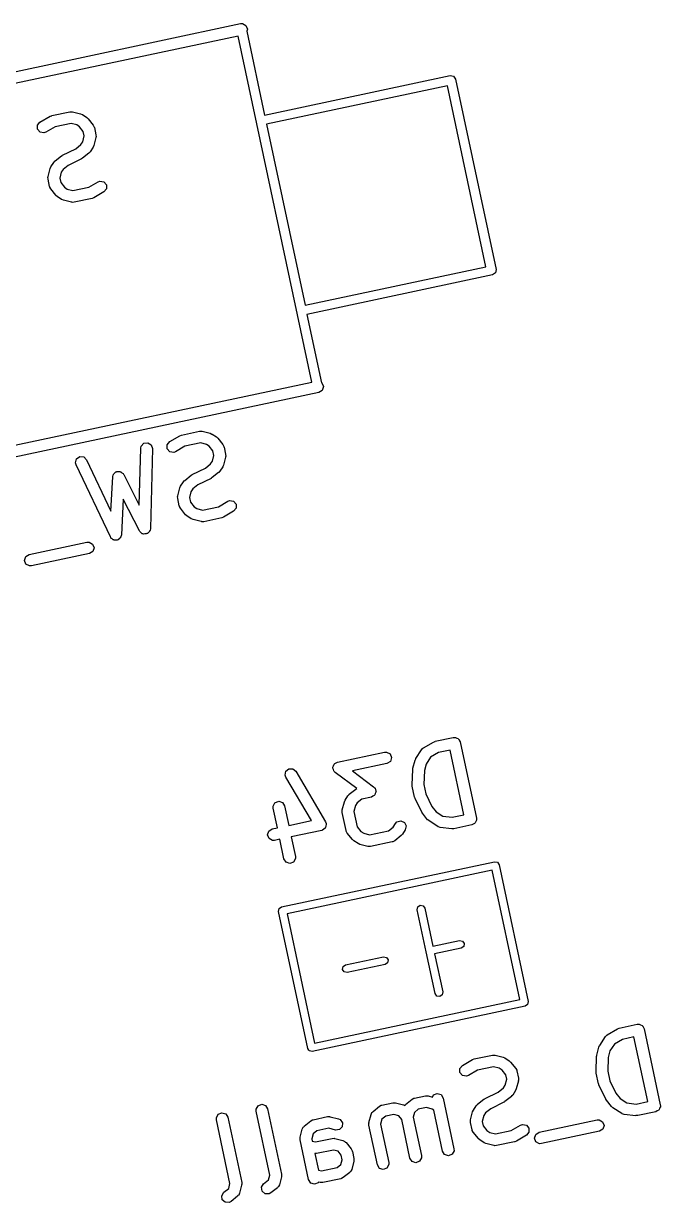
# Model space of a CAD drawing. Extents: x 1.67 to 9.8, y -5.96 to -1.88.
# Drawn here: x 6.755 to 7.078, y -5.854 to -5.257 of the extents above; entities that cross this region are included whole.
import ezdxf

# ---------------------------------------------------------------- set-up
doc = ezdxf.new("R2010")
doc.units = 0
doc.header["$MEASUREMENT"] = 0
doc.layers.add('BLACK', color=7, linetype='CONTINUOUS')

msp = doc.modelspace()

# ---------------------------------------------------------------- linework, layer by layer
at = {"layer": 'BLACK', "linetype": 'CONTINUOUS'}
for p, q in [((6.69191, -5.2938), (6.86521, -5.25697)), ((6.86521, -5.25697), (6.86623, -5.25693)), ((6.86623, -5.25693), (6.86801, -5.25788)), ((6.86801, -5.25788), (6.86877, -5.25975)), ((6.86412, -5.26324), (6.69314, -5.29958)), ((6.90137, -5.43845), (6.86412, -5.26324)), ((6.86877, -5.25975), (6.86843, -5.26079)), ((6.86843, -5.26079), (6.87746, -5.30327)), ((6.87746, -5.30327), (6.97143, -5.28329)), ((6.97143, -5.28329), (6.9732, -5.28362)), ((6.9732, -5.28362), (6.97423, -5.28511)), ((6.97423, -5.28511), (6.99469, -5.38139)), ((6.9701, -5.28841), (6.87844, -5.30789)), ((6.98958, -5.38006), (6.9701, -5.28841)), ((6.76369, -5.30687), (6.76881, -5.30387)), ((6.76881, -5.30387), (6.76963, -5.30356)), ((6.76963, -5.30356), (6.76969, -5.30353)), ((6.76969, -5.30353), (6.77886, -5.30158)), ((6.77886, -5.30158), (6.77988, -5.30154)), ((6.77988, -5.30154), (6.78004, -5.30163)), ((6.78004, -5.30163), (6.78021, -5.30161)), ((6.78021, -5.30161), (6.78427, -5.30266)), ((6.78427, -5.30266), (6.78507, -5.30303)), ((6.78507, -5.30303), (6.78514, -5.30305)), ((6.78514, -5.30305), (6.78736, -5.30449)), ((6.78736, -5.30449), (6.78801, -5.30509)), ((6.78801, -5.30509), (6.78806, -5.30513)), ((6.78806, -5.30513), (6.79067, -5.3084)), ((6.76241, -5.30843), (6.76369, -5.30687)), ((6.76242, -5.31045), (6.76241, -5.30843)), ((6.76373, -5.31199), (6.76242, -5.31045)), ((6.76572, -5.31232), (6.76373, -5.31199)), ((6.76669, -5.31197), (6.76572, -5.31232)), ((6.77138, -5.30921), (6.76669, -5.31197)), ((6.7794, -5.3075), (6.77138, -5.30921)), ((6.78232, -5.30826), (6.7794, -5.3075)), ((6.78374, -5.30918), (6.78232, -5.30826)), ((6.78562, -5.31154), (6.78374, -5.30918)), ((6.78611, -5.31384), (6.78562, -5.31154)), ((6.79067, -5.3084), (6.79116, -5.3093)), ((6.79116, -5.3093), (6.79116, -5.30948)), ((6.79116, -5.30948), (6.79125, -5.30963)), ((6.79125, -5.30963), (6.79203, -5.3133)), ((6.87844, -5.30789), (6.89793, -5.39954)), ((6.78443, -5.31818), (6.78535, -5.31676)), ((6.78535, -5.31676), (6.78611, -5.31384)), ((6.792, -5.31465), (6.79095, -5.31871)), ((6.79207, -5.31432), (6.79199, -5.31448)), ((6.79199, -5.31448), (6.792, -5.31465)), ((6.79203, -5.3133), (6.79207, -5.31432)), ((6.7713, -5.3265), (6.77458, -5.32389)), ((6.77458, -5.32389), (6.77503, -5.32365)), ((6.77503, -5.32365), (6.77513, -5.32355)), ((6.77513, -5.32355), (6.78178, -5.3203)), ((6.78178, -5.3203), (6.78443, -5.31818)), ((6.78849, -5.3225), (6.78521, -5.32511)), ((6.78852, -5.32245), (6.78849, -5.3225)), ((6.78912, -5.3218), (6.78852, -5.32245)), ((6.79057, -5.31958), (6.78912, -5.3218)), ((6.79058, -5.31951), (6.79057, -5.31958)), ((6.79095, -5.31871), (6.79058, -5.31951)), ((6.76884, -5.33029), (6.76921, -5.32949)), ((6.76921, -5.32949), (6.76922, -5.32943)), ((6.76922, -5.32943), (6.77067, -5.3272)), ((6.77067, -5.3272), (6.77127, -5.32656)), ((6.77127, -5.32656), (6.7713, -5.3265)), ((6.77801, -5.32871), (6.77536, -5.33082)), ((6.78466, -5.32546), (6.77801, -5.32871)), ((6.78476, -5.32536), (6.78466, -5.32546)), ((6.78521, -5.32511), (6.78476, -5.32536)), ((6.76772, -5.33468), (6.76781, -5.33453)), ((6.76776, -5.33571), (6.76772, -5.33468)), ((6.76854, -5.33937), (6.76776, -5.33571)), ((6.76779, -5.33435), (6.76884, -5.33029)), ((6.76781, -5.33453), (6.76779, -5.33435)), ((6.77444, -5.33224), (6.77368, -5.33516)), ((6.77368, -5.33516), (6.77417, -5.33747)), ((6.77536, -5.33082), (6.77444, -5.33224)), ((6.76863, -5.33952), (6.76854, -5.33937)), ((6.76863, -5.3397), (6.76863, -5.33952)), ((6.76912, -5.3406), (6.76863, -5.3397)), ((6.77173, -5.34388), (6.76912, -5.3406)), ((6.77417, -5.33747), (6.77605, -5.33982)), ((6.77605, -5.33982), (6.77747, -5.34075)), ((6.77747, -5.34075), (6.78039, -5.3415)), ((6.78039, -5.3415), (6.78841, -5.3398)), ((6.78841, -5.3398), (6.79311, -5.33704)), ((6.79311, -5.33704), (6.79407, -5.33668)), ((6.79407, -5.33668), (6.79606, -5.33702)), ((6.79606, -5.33702), (6.79737, -5.33855)), ((6.79738, -5.34057), (6.7961, -5.34213)), ((6.79737, -5.33855), (6.79738, -5.34057)), ((6.77179, -5.34391), (6.77173, -5.34388)), ((6.77243, -5.34452), (6.77179, -5.34391)), ((6.77466, -5.34596), (6.77243, -5.34452)), ((6.77472, -5.34597), (6.77466, -5.34596)), ((6.77552, -5.34634), (6.77472, -5.34597)), ((6.77958, -5.34739), (6.77552, -5.34634)), ((6.77975, -5.34738), (6.77958, -5.34739)), ((6.77991, -5.34746), (6.77975, -5.34738)), ((6.78093, -5.34743), (6.77991, -5.34746)), ((6.7901, -5.34548), (6.78093, -5.34743)), ((6.79016, -5.34544), (6.7901, -5.34548)), ((6.79099, -5.34513), (6.79016, -5.34544)), ((6.7961, -5.34213), (6.79099, -5.34513)), ((6.89793, -5.39954), (6.98958, -5.38006)), ((6.99436, -5.38316), (6.99287, -5.38419)), ((6.99469, -5.38139), (6.99436, -5.38316)), ((6.99287, -5.38419), (6.89891, -5.40416)), ((6.89891, -5.40416), (6.90626, -5.43876)), ((6.73327, -5.47418), (6.90137, -5.43845)), ((6.90662, -5.44267), (6.90491, -5.44374)), ((6.90626, -5.43876), (6.90649, -5.43888)), ((6.90649, -5.43888), (6.90724, -5.44075)), ((6.90724, -5.44075), (6.90662, -5.44267)), ((6.90491, -5.44374), (6.73161, -5.48057)), ((6.82939, -5.4686), (6.8345, -5.4656)), ((6.8345, -5.4656), (6.83533, -5.46529)), ((6.83533, -5.46529), (6.83538, -5.46525)), ((6.83538, -5.46525), (6.84455, -5.46331)), ((6.84455, -5.46331), (6.84558, -5.46327)), ((6.84558, -5.46327), (6.84573, -5.46335)), ((6.84573, -5.46335), (6.84591, -5.46334)), ((6.84591, -5.46334), (6.84996, -5.46439)), ((6.84996, -5.46439), (6.85077, -5.46476)), ((6.85077, -5.46476), (6.85083, -5.46477)), ((6.85083, -5.46477), (6.85305, -5.46622)), ((6.85305, -5.46622), (6.8537, -5.46682)), ((6.8537, -5.46682), (6.85375, -5.46685)), ((6.85375, -5.46685), (6.85637, -5.47013)), ((6.81401, -5.50073), (6.81471, -5.47197)), ((6.81471, -5.47197), (6.81491, -5.47096)), ((6.81491, -5.47096), (6.81624, -5.46945)), ((6.81624, -5.46945), (6.81824, -5.46915)), ((6.81824, -5.46915), (6.81996, -5.4702)), ((6.82061, -5.47211), (6.81963, -5.51257)), ((6.81996, -5.4702), (6.82061, -5.47211)), ((6.8281, -5.47016), (6.82939, -5.4686)), ((6.82812, -5.47218), (6.8281, -5.47016)), ((6.82943, -5.47371), (6.82812, -5.47218)), ((6.83708, -5.47093), (6.83238, -5.47369)), ((6.8451, -5.46923), (6.83708, -5.47093)), ((6.84802, -5.46999), (6.8451, -5.46923)), ((6.84944, -5.47091), (6.84802, -5.46999)), ((6.85132, -5.47327), (6.84944, -5.47091)), ((6.85181, -5.47557), (6.85132, -5.47327)), ((6.85637, -5.47013), (6.85686, -5.47103)), ((6.85686, -5.47103), (6.85685, -5.47121)), ((6.85685, -5.47121), (6.85695, -5.47136)), ((6.85695, -5.47136), (6.85773, -5.47502)), ((6.78171, -5.47933), (6.78222, -5.47738)), ((6.78222, -5.47738), (6.78387, -5.47621)), ((6.78387, -5.47621), (6.78588, -5.47637)), ((6.78588, -5.47637), (6.78732, -5.47779)), ((6.78732, -5.47779), (6.79965, -5.50378)), ((6.83142, -5.47405), (6.82943, -5.47371)), ((6.83238, -5.47369), (6.83142, -5.47405)), ((6.85012, -5.47991), (6.85105, -5.47849)), ((6.85105, -5.47849), (6.85181, -5.47557)), ((6.8577, -5.47638), (6.85664, -5.48044)), ((6.85776, -5.47605), (6.85768, -5.4762)), ((6.85768, -5.4762), (6.8577, -5.47638)), ((6.85773, -5.47502), (6.85776, -5.47605)), ((6.78198, -5.48032), (6.78171, -5.47933)), ((6.79934, -5.51688), (6.78198, -5.48032)), ((6.80077, -5.4854), (6.80096, -5.4852)), ((6.80096, -5.4852), (6.80102, -5.48494)), ((6.80102, -5.48494), (6.80163, -5.48448)), ((6.80163, -5.48448), (6.80215, -5.48392)), ((6.80215, -5.48392), (6.80242, -5.48389)), ((6.80242, -5.48389), (6.80263, -5.48373)), ((6.80263, -5.48373), (6.8034, -5.48377)), ((6.8034, -5.48377), (6.80415, -5.48367)), ((6.80415, -5.48367), (6.80438, -5.48382)), ((6.80438, -5.48382), (6.80465, -5.48384)), ((6.80465, -5.48384), (6.80521, -5.48436)), ((6.80521, -5.48436), (6.80585, -5.48477)), ((6.80585, -5.48477), (6.80593, -5.48503)), ((6.80593, -5.48503), (6.80612, -5.48521)), ((6.80612, -5.48521), (6.81401, -5.50073)), ((6.84082, -5.48527), (6.84748, -5.48202)), ((6.84748, -5.48202), (6.85012, -5.47991)), ((6.85418, -5.48423), (6.8509, -5.48684)), ((6.85421, -5.48417), (6.85418, -5.48423)), ((6.85482, -5.48353), (6.85421, -5.48417)), ((6.85626, -5.4813), (6.85482, -5.48353)), ((6.85628, -5.48124), (6.85626, -5.4813)), ((6.85664, -5.48044), (6.85628, -5.48124)), ((6.79965, -5.50378), (6.80054, -5.4864)), ((6.80054, -5.4864), (6.80077, -5.4854)), ((6.8349, -5.49122), (6.83492, -5.49115)), ((6.83492, -5.49115), (6.83636, -5.48893)), ((6.83636, -5.48893), (6.83696, -5.48828)), ((6.83696, -5.48828), (6.837, -5.48823)), ((6.837, -5.48823), (6.84028, -5.48562)), ((6.84028, -5.48562), (6.84072, -5.48537)), ((6.84072, -5.48537), (6.84082, -5.48527)), ((6.8437, -5.49044), (6.84105, -5.49255)), ((6.85036, -5.48719), (6.8437, -5.49044)), ((6.85046, -5.48708), (6.85036, -5.48719)), ((6.8509, -5.48684), (6.85046, -5.48708)), ((6.83342, -5.49641), (6.8335, -5.49625)), ((6.83345, -5.49743), (6.83342, -5.49641)), ((6.83348, -5.49608), (6.83454, -5.49202)), ((6.8335, -5.49625), (6.83348, -5.49608)), ((6.83454, -5.49202), (6.8349, -5.49122)), ((6.84013, -5.49397), (6.83937, -5.49689)), ((6.83937, -5.49689), (6.83986, -5.49919)), ((6.84105, -5.49255), (6.84013, -5.49397)), ((6.80587, -5.49776), (6.80495, -5.51577)), ((6.81404, -5.51384), (6.80587, -5.49776)), ((6.83423, -5.5011), (6.83345, -5.49743)), ((6.83433, -5.50125), (6.83423, -5.5011)), ((6.83432, -5.50143), (6.83433, -5.50125)), ((6.83481, -5.50233), (6.83432, -5.50143)), ((6.83743, -5.50561), (6.83481, -5.50233)), ((6.83986, -5.49919), (6.84174, -5.50155)), ((6.84174, -5.50155), (6.84316, -5.50247)), ((6.84316, -5.50247), (6.84608, -5.50323)), ((6.84608, -5.50323), (6.8541, -5.50153)), ((6.8541, -5.50153), (6.8588, -5.49877)), ((6.8588, -5.49877), (6.85976, -5.49841)), ((6.85976, -5.49841), (6.86175, -5.49874)), ((6.86175, -5.49874), (6.86306, -5.50028)), ((6.86308, -5.5023), (6.86179, -5.50386)), ((6.86306, -5.50028), (6.86308, -5.5023)), ((6.83748, -5.50564), (6.83743, -5.50561)), ((6.83813, -5.50624), (6.83748, -5.50564)), ((6.84035, -5.50769), (6.83813, -5.50624)), ((6.84041, -5.5077), (6.84035, -5.50769)), ((6.84121, -5.50807), (6.84041, -5.5077)), ((6.84527, -5.50912), (6.84121, -5.50807)), ((6.84545, -5.5091), (6.84527, -5.50912)), ((6.8456, -5.50919), (6.84545, -5.5091)), ((6.8558, -5.5072), (6.84663, -5.50915)), ((6.85585, -5.50717), (6.8558, -5.5072)), ((6.85668, -5.50686), (6.85585, -5.50717)), ((6.86179, -5.50386), (6.85668, -5.50686)), ((6.81427, -5.51405), (6.81404, -5.51384)), ((6.81437, -5.51434), (6.81427, -5.51405)), ((6.81499, -5.51472), (6.81437, -5.51434)), ((6.81552, -5.51522), (6.81499, -5.51472)), ((6.81857, -5.51455), (6.81809, -5.51509)), ((6.81915, -5.51411), (6.81857, -5.51455)), ((6.81922, -5.51381), (6.81915, -5.51411)), ((6.81942, -5.51358), (6.81922, -5.51381)), ((6.81963, -5.51257), (6.81942, -5.51358)), ((6.84663, -5.50915), (6.8456, -5.50919)), ((6.75816, -5.52575), (6.7875, -5.51952)), ((6.7875, -5.51952), (6.78852, -5.51948)), ((6.78852, -5.51948), (6.79031, -5.52043)), ((6.79031, -5.52043), (6.79106, -5.5223)), ((6.79956, -5.5171), (6.79934, -5.51688)), ((6.79965, -5.5174), (6.79956, -5.5171)), ((6.80026, -5.51779), (6.79965, -5.5174)), ((6.80077, -5.5183), (6.80026, -5.51779)), ((6.80108, -5.51833), (6.80077, -5.5183)), ((6.80134, -5.5185), (6.80108, -5.51833)), ((6.80206, -5.51841), (6.80134, -5.5185)), ((6.80279, -5.51846), (6.80206, -5.51841)), ((6.80304, -5.51829), (6.80279, -5.51846)), ((6.80335, -5.51825), (6.80304, -5.51829)), ((6.80384, -5.51772), (6.80335, -5.51825)), ((6.80443, -5.51729), (6.80384, -5.51772)), ((6.80451, -5.517), (6.80443, -5.51729)), ((6.80472, -5.51677), (6.80451, -5.517)), ((6.80495, -5.51577), (6.80472, -5.51677)), ((6.81583, -5.51523), (6.81552, -5.51522)), ((6.81609, -5.51539), (6.81583, -5.51523)), ((6.81681, -5.51529), (6.81609, -5.51539)), ((6.81753, -5.51532), (6.81681, -5.51529)), ((6.81778, -5.51514), (6.81753, -5.51532)), ((6.81809, -5.51509), (6.81778, -5.51514)), ((6.75582, -5.52874), (6.75645, -5.52682)), ((6.75645, -5.52682), (6.75816, -5.52575)), ((6.78873, -5.52529), (6.75939, -5.53153)), ((6.79044, -5.52422), (6.78873, -5.52529)), ((6.79106, -5.5223), (6.79044, -5.52422)), ((6.75658, -5.53062), (6.75582, -5.52874)), ((6.75836, -5.53156), (6.75658, -5.53062)), ((6.75939, -5.53153), (6.75836, -5.53156)), ((6.9579, -5.62368), (6.96301, -5.62068)), ((6.96301, -5.62068), (6.96383, -5.62037)), ((6.96383, -5.62037), (6.96389, -5.62033)), ((6.96389, -5.62033), (6.97306, -5.61839)), ((6.97306, -5.61839), (6.97345, -5.61837)), ((6.97345, -5.61837), (6.97357, -5.61832)), ((6.97357, -5.61832), (6.97369, -5.61836)), ((6.97369, -5.61836), (6.97408, -5.61835)), ((6.97408, -5.61835), (6.97476, -5.61871)), ((6.97476, -5.61871), (6.97549, -5.61895)), ((6.97549, -5.61895), (6.97563, -5.61917)), ((6.97563, -5.61917), (6.97587, -5.6193)), ((6.97587, -5.6193), (6.97615, -5.62001)), ((6.97615, -5.62001), (6.97656, -5.62066)), ((6.97656, -5.62066), (6.98475, -5.65917)), ((6.91438, -5.63086), (6.93822, -5.62579)), ((6.93822, -5.62579), (6.93924, -5.62576)), ((6.93924, -5.62576), (6.94102, -5.6267)), ((6.94102, -5.6267), (6.94178, -5.62858)), ((6.95403, -5.62906), (6.95691, -5.62462)), ((6.95691, -5.62462), (6.95761, -5.62387)), ((6.95761, -5.62387), (6.95778, -5.62382)), ((6.95778, -5.62382), (6.9579, -5.62368)), ((6.96149, -5.62842), (6.95924, -5.63188)), ((6.96559, -5.62601), (6.96149, -5.62842)), ((6.9714, -5.62478), (6.96559, -5.62601)), ((6.97835, -5.65751), (6.9714, -5.62478)), ((6.88819, -5.63552), (6.88973, -5.63421)), ((6.88973, -5.63421), (6.89175, -5.6342)), ((6.89175, -5.6342), (6.89331, -5.63548)), ((6.91204, -5.63385), (6.91211, -5.63363)), ((6.91234, -5.63459), (6.91204, -5.63385)), ((6.91206, -5.6334), (6.91242, -5.63269)), ((6.91211, -5.63363), (6.91206, -5.6334)), ((6.91242, -5.63269), (6.91266, -5.63193)), ((6.91266, -5.63193), (6.91286, -5.6318)), ((6.91286, -5.6318), (6.91297, -5.63159)), ((6.91297, -5.63159), (6.9137, -5.63128)), ((6.9137, -5.63128), (6.91438, -5.63086)), ((6.93944, -5.63157), (6.92197, -5.63528)), ((6.94116, -5.6305), (6.93944, -5.63157)), ((6.94178, -5.62858), (6.94116, -5.6305)), ((6.9525, -5.63463), (6.9526, -5.63413)), ((6.95259, -5.63399), (6.95365, -5.62993)), ((6.9526, -5.63413), (6.95259, -5.63399)), ((6.95365, -5.62993), (6.95401, -5.62913)), ((6.95401, -5.62913), (6.95403, -5.62906)), ((6.95924, -5.63188), (6.95839, -5.63516)), ((6.88786, -5.63751), (6.88819, -5.63552)), ((6.88822, -5.63848), (6.88786, -5.63751)), ((6.90116, -5.6605), (6.88822, -5.63848)), ((6.89331, -5.63548), (6.90832, -5.66104)), ((6.91252, -5.63536), (6.91234, -5.63459)), ((6.91275, -5.63561), (6.91252, -5.63536)), ((6.9128, -5.63572), (6.91275, -5.63561)), ((6.91292, -5.63579), (6.9128, -5.63572)), ((6.91322, -5.63611), (6.91292, -5.63579)), ((6.92412, -5.64427), (6.91322, -5.63611)), ((6.92197, -5.63528), (6.93271, -5.64332)), ((6.95222, -5.64235), (6.9525, -5.63463)), ((6.95839, -5.63516), (6.95814, -5.6422)), ((6.92032, -5.64716), (6.9236, -5.64455)), ((6.9236, -5.64455), (6.92412, -5.64427)), ((6.93271, -5.64332), (6.93302, -5.64365)), ((6.93302, -5.64365), (6.93314, -5.64371)), ((6.93314, -5.64371), (6.93319, -5.64383)), ((6.93319, -5.64383), (6.93342, -5.64407)), ((6.93342, -5.64407), (6.9336, -5.64485)), ((6.93388, -5.64604), (6.93352, -5.64675)), ((6.9336, -5.64485), (6.9339, -5.64559)), ((6.9339, -5.64559), (6.93382, -5.64581)), ((6.93382, -5.64581), (6.93388, -5.64604)), ((6.95227, -5.64248), (6.95222, -5.64235)), ((6.95229, -5.64307), (6.95227, -5.64248)), ((6.95346, -5.64857), (6.95229, -5.64307)), ((6.95814, -5.6422), (6.95916, -5.64699)), ((6.88179, -5.65319), (6.88273, -5.6514)), ((6.88273, -5.6514), (6.88461, -5.65065)), ((6.88461, -5.65065), (6.88653, -5.65127)), ((6.88653, -5.65127), (6.8876, -5.65299)), ((6.91681, -5.65501), (6.91786, -5.65095)), ((6.91786, -5.65095), (6.91823, -5.65015)), ((6.91823, -5.65015), (6.91825, -5.65009)), ((6.91825, -5.65009), (6.91969, -5.64786)), ((6.91969, -5.64786), (6.92029, -5.64722)), ((6.92029, -5.64722), (6.92032, -5.64716)), ((6.92438, -5.65148), (6.92346, -5.6529)), ((6.92674, -5.6496), (6.92438, -5.65148)), ((6.93156, -5.64858), (6.92674, -5.6496)), ((6.93223, -5.64815), (6.93156, -5.64858)), ((6.93297, -5.64784), (6.93223, -5.64815)), ((6.93307, -5.64763), (6.93297, -5.64784)), ((6.93327, -5.64751), (6.93307, -5.64763)), ((6.93352, -5.64675), (6.93327, -5.64751)), ((6.95353, -5.64869), (6.95346, -5.64857)), ((6.95369, -5.64925), (6.95353, -5.64869)), ((6.95708, -5.6562), (6.95369, -5.64925)), ((6.95916, -5.64699), (6.96225, -5.65331)), ((6.88182, -5.65421), (6.88179, -5.65319)), ((6.88394, -5.66416), (6.88182, -5.65421)), ((6.8876, -5.65299), (6.88971, -5.66293)), ((6.91674, -5.65534), (6.91683, -5.65519)), ((6.91678, -5.65637), (6.91674, -5.65534)), ((6.91873, -5.66553), (6.91678, -5.65637)), ((6.91683, -5.65519), (6.91681, -5.65501)), ((6.92346, -5.6529), (6.9227, -5.65582)), ((6.9227, -5.65582), (6.92436, -5.66363)), ((6.95718, -5.65629), (6.95708, -5.6562)), ((6.95743, -5.65674), (6.95718, -5.65629)), ((6.96004, -5.66002), (6.95743, -5.65674)), ((6.96225, -5.65331), (6.96436, -5.65596)), ((6.96436, -5.65596), (6.96782, -5.65821)), ((6.96782, -5.65821), (6.97254, -5.65874)), ((6.97254, -5.65874), (6.97835, -5.65751)), ((6.88132, -5.66472), (6.88394, -5.66416)), ((6.88971, -5.66293), (6.90116, -5.6605)), ((6.90817, -5.66414), (6.9081, -5.66436)), ((6.90834, -5.66399), (6.90817, -5.66414)), ((6.90832, -5.66104), (6.90868, -5.662)), ((6.90848, -5.6632), (6.90834, -5.66399)), ((6.90873, -5.66243), (6.90848, -5.6632)), ((6.90868, -5.662), (6.90864, -5.66223)), ((6.90864, -5.66223), (6.90873, -5.66243)), ((6.92436, -5.66363), (6.92624, -5.66598)), ((6.94022, -5.66562), (6.94258, -5.66373)), ((6.94258, -5.66373), (6.94376, -5.66191)), ((6.94376, -5.66191), (6.94446, -5.66116)), ((6.94446, -5.66116), (6.94639, -5.66057)), ((6.94639, -5.66057), (6.94825, -5.66136)), ((6.94825, -5.66136), (6.94917, -5.66316)), ((6.94917, -5.66316), (6.94871, -5.66513)), ((6.9601, -5.66005), (6.96004, -5.66002)), ((6.96074, -5.66066), (6.9601, -5.66005)), ((6.96519, -5.66354), (6.96074, -5.66066)), ((6.96536, -5.66358), (6.96519, -5.66354)), ((6.96548, -5.66371), (6.96536, -5.66358)), ((6.96647, -5.664), (6.96548, -5.66371)), ((6.97236, -5.66467), (6.96647, -5.664)), ((6.98247, -5.66267), (6.9733, -5.66462)), ((6.98312, -5.66226), (6.98247, -5.66267)), ((6.98383, -5.66198), (6.98312, -5.66226)), ((6.98396, -5.66174), (6.98383, -5.66198)), ((6.98418, -5.6616), (6.98396, -5.66174)), ((6.98442, -5.66087), (6.98418, -5.6616)), ((6.98478, -5.66019), (6.98442, -5.66087)), ((6.98475, -5.65917), (6.98476, -5.65956)), ((6.98476, -5.65956), (6.98481, -5.65968)), ((6.98481, -5.65968), (6.98477, -5.6598)), ((6.98477, -5.6598), (6.98478, -5.66019)), ((6.87899, -5.66771), (6.87961, -5.66579)), ((6.87974, -5.66958), (6.87899, -5.66771)), ((6.87961, -5.66579), (6.88132, -5.66472)), ((6.88153, -5.67053), (6.87974, -5.66958)), ((6.88516, -5.66994), (6.88255, -5.67049)), ((6.88728, -5.67989), (6.88516, -5.66994)), ((6.90639, -5.66543), (6.89094, -5.66871)), ((6.89094, -5.66871), (6.89306, -5.67866)), ((6.90658, -5.66531), (6.90639, -5.66543)), ((6.90681, -5.6653), (6.90658, -5.66531)), ((6.90742, -5.66478), (6.90681, -5.6653)), ((6.9081, -5.66436), (6.90742, -5.66478)), ((6.91882, -5.66568), (6.91873, -5.66553)), ((6.91882, -5.66586), (6.91882, -5.66568)), ((6.91931, -5.66676), (6.91882, -5.66586)), ((6.92192, -5.67004), (6.91931, -5.66676)), ((6.92198, -5.67007), (6.92192, -5.67004)), ((6.92262, -5.67068), (6.92198, -5.67007)), ((6.92624, -5.66598), (6.92766, -5.66691)), ((6.92766, -5.66691), (6.93058, -5.66766)), ((6.93058, -5.66766), (6.94022, -5.66562)), ((6.94663, -5.66805), (6.94335, -5.67067)), ((6.94667, -5.668), (6.94663, -5.66805)), ((6.94727, -5.66735), (6.94667, -5.668)), ((6.94871, -5.66513), (6.94727, -5.66735)), ((6.97242, -5.66465), (6.97236, -5.66467)), ((6.9733, -5.66462), (6.97242, -5.66465)), ((6.88255, -5.67049), (6.88153, -5.67053)), ((6.92485, -5.67212), (6.92262, -5.67068)), ((6.92491, -5.67213), (6.92485, -5.67212)), ((6.92571, -5.6725), (6.92491, -5.67213)), ((6.92977, -5.67355), (6.92571, -5.6725)), ((6.92994, -5.67354), (6.92977, -5.67355)), ((6.9301, -5.67362), (6.92994, -5.67354)), ((6.93112, -5.67359), (6.9301, -5.67362)), ((6.94213, -5.67125), (6.93112, -5.67359)), ((6.94228, -5.67115), (6.94213, -5.67125)), ((6.94245, -5.67116), (6.94228, -5.67115)), ((6.94335, -5.67067), (6.94245, -5.67116)), ((6.88607, -5.7042), (6.9939, -5.68128)), ((6.88835, -5.6816), (6.88728, -5.67989)), ((6.89027, -5.68222), (6.88835, -5.6816)), ((6.89214, -5.68147), (6.89027, -5.68222)), ((6.89309, -5.67968), (6.89214, -5.68147)), ((6.89306, -5.67866), (6.89309, -5.67968)), ((6.9939, -5.68128), (6.9939, -5.68128)), ((6.9939, -5.68128), (6.99538, -5.68155)), ((6.99538, -5.68155), (6.99624, -5.68279)), ((6.99279, -5.68554), (6.88882, -5.70764)), ((7.00671, -5.751), (6.99279, -5.68554)), ((6.99624, -5.68279), (6.99624, -5.68279)), ((6.99624, -5.68279), (7.01097, -5.75211)), ((6.88456, -5.70653), (6.88483, -5.70505)), ((6.88483, -5.70505), (6.88607, -5.7042)), ((6.95481, -5.70569), (6.95509, -5.7042)), ((6.95932, -5.72687), (6.95481, -5.70569)), ((6.95509, -5.7042), (6.95633, -5.70335)), ((6.95633, -5.70335), (6.95781, -5.70362)), ((6.95781, -5.70362), (6.95867, -5.70487)), ((6.95867, -5.70487), (6.96276, -5.72412)), ((6.89929, -5.77585), (6.88456, -5.70653)), ((6.88882, -5.70764), (6.90273, -5.7731)), ((6.96276, -5.72412), (6.97624, -5.72126)), ((6.97624, -5.72126), (6.97772, -5.72153)), ((6.97772, -5.72153), (6.97857, -5.72277)), ((6.97857, -5.72277), (6.9783, -5.72425)), ((6.91847, -5.73353), (6.93773, -5.72944)), ((6.93773, -5.72944), (6.93921, -5.72972)), ((6.93921, -5.72972), (6.94006, -5.73096)), ((6.96382, -5.74805), (6.95932, -5.72687)), ((6.97705, -5.72511), (6.96358, -5.72797)), ((6.96358, -5.72797), (6.96767, -5.74723)), ((6.9783, -5.72425), (6.97705, -5.72511)), ((6.91696, -5.73587), (6.91723, -5.73439)), ((6.91781, -5.73711), (6.91696, -5.73587)), ((6.91723, -5.73439), (6.91847, -5.73353)), ((6.93855, -5.73329), (6.91929, -5.73739)), ((6.93979, -5.73244), (6.93855, -5.73329)), ((6.94006, -5.73096), (6.93979, -5.73244)), ((6.91929, -5.73739), (6.91781, -5.73711)), ((6.96767, -5.74723), (6.96739, -5.74871)), ((6.90273, -5.7731), (7.00671, -5.751)), ((6.96467, -5.74929), (6.96382, -5.74805)), ((6.96615, -5.74956), (6.96467, -5.74929)), ((6.96739, -5.74871), (6.96615, -5.74956)), ((7.01069, -5.75359), (7.00945, -5.75445)), ((7.01097, -5.75211), (7.01069, -5.75359)), ((7.01097, -5.75211), (7.01097, -5.75211)), ((7.00945, -5.75445), (6.90163, -5.77736)), ((7.05617, -5.7659), (7.05699, -5.76559)), ((7.05699, -5.76559), (7.05705, -5.76556)), ((7.05705, -5.76556), (7.06622, -5.76361)), ((7.06622, -5.76361), (7.06661, -5.76359)), ((7.06661, -5.76359), (7.06673, -5.76354)), ((7.06673, -5.76354), (7.06685, -5.76358)), ((7.06685, -5.76358), (7.06724, -5.76357)), ((7.06724, -5.76357), (7.06792, -5.76393)), ((7.06792, -5.76393), (7.06865, -5.76417)), ((7.06865, -5.76417), (7.06879, -5.76439)), ((7.06879, -5.76439), (7.06902, -5.76452)), ((7.06902, -5.76452), (7.06931, -5.76523)), ((7.06931, -5.76523), (7.06972, -5.76588)), ((7.04719, -5.77429), (7.05007, -5.76984)), ((7.05007, -5.76984), (7.05077, -5.76909)), ((7.05077, -5.76909), (7.05094, -5.76904)), ((7.05094, -5.76904), (7.05105, -5.7689)), ((7.05105, -5.7689), (7.05617, -5.7659)), ((7.05874, -5.77123), (7.05465, -5.77364)), ((7.06456, -5.77), (7.05874, -5.77123)), ((7.07151, -5.80273), (7.06456, -5.77)), ((7.06972, -5.76588), (7.0779, -5.80439)), ((6.89983, -5.77664), (6.89929, -5.77585)), ((6.89929, -5.77585), (6.89929, -5.77585)), ((6.90014, -5.77709), (6.89983, -5.77664)), ((6.90163, -5.77736), (6.90014, -5.77709)), ((7.04575, -5.77921), (7.0468, -5.77515)), ((7.0468, -5.77515), (7.04717, -5.77435)), ((7.04717, -5.77435), (7.04719, -5.77429)), ((7.0524, -5.7771), (7.05155, -5.78038)), ((7.05465, -5.77364), (7.0524, -5.7771)), ((6.9777, -5.78449), (6.98281, -5.78149)), ((6.98281, -5.78149), (6.98364, -5.78118)), ((6.98364, -5.78118), (6.9837, -5.78115)), ((6.9837, -5.78115), (6.99286, -5.7792)), ((6.99286, -5.7792), (6.99389, -5.77916)), ((6.99389, -5.77916), (6.99405, -5.77925)), ((6.99405, -5.77925), (6.99422, -5.77923)), ((6.99422, -5.77923), (6.99828, -5.78028)), ((6.99828, -5.78028), (6.99908, -5.78065)), ((6.99908, -5.78065), (6.99914, -5.78066)), ((6.99914, -5.78066), (7.00137, -5.78211)), ((7.00137, -5.78211), (7.00201, -5.78271)), ((7.00201, -5.78271), (7.00207, -5.78274)), ((7.00207, -5.78274), (7.00468, -5.78602)), ((7.04538, -5.78757), (7.04566, -5.77985)), ((7.04566, -5.77985), (7.04576, -5.77935)), ((7.04576, -5.77935), (7.04575, -5.77921)), ((7.05155, -5.78038), (7.0513, -5.78742)), ((6.97642, -5.78605), (6.9777, -5.78449)), ((6.97643, -5.78807), (6.97642, -5.78605)), ((6.97774, -5.78961), (6.97643, -5.78807)), ((6.97973, -5.78994), (6.97774, -5.78961)), ((6.98069, -5.78958), (6.97973, -5.78994)), ((6.98539, -5.78682), (6.98069, -5.78958)), ((6.99341, -5.78512), (6.98539, -5.78682)), ((6.99633, -5.78588), (6.99341, -5.78512)), ((6.99775, -5.7868), (6.99633, -5.78588)), ((6.99963, -5.78916), (6.99775, -5.7868)), ((7.00012, -5.79146), (6.99963, -5.78916)), ((7.00468, -5.78602), (7.00517, -5.78692)), ((7.00517, -5.78692), (7.00517, -5.7871)), ((7.00517, -5.7871), (7.00526, -5.78725)), ((7.00526, -5.78725), (7.00604, -5.79092)), ((7.04542, -5.7877), (7.04538, -5.78757)), ((7.04544, -5.78829), (7.04542, -5.7877)), ((7.04661, -5.79379), (7.04544, -5.78829)), ((7.0513, -5.78742), (7.05232, -5.79221)), ((6.99844, -5.7958), (6.99936, -5.79438)), ((6.99936, -5.79438), (7.00012, -5.79146)), ((7.00601, -5.79227), (7.00496, -5.79633)), ((7.00608, -5.79194), (7.00599, -5.7921)), ((7.00599, -5.7921), (7.00601, -5.79227)), ((7.00604, -5.79092), (7.00608, -5.79194)), ((7.04669, -5.79391), (7.04661, -5.79379)), ((7.04685, -5.79447), (7.04669, -5.79391)), ((7.05024, -5.80142), (7.04685, -5.79447)), ((7.05232, -5.79221), (7.05541, -5.79854)), ((6.95219, -5.80158), (6.95309, -5.80109)), ((6.95309, -5.80109), (6.95327, -5.80109)), ((6.95327, -5.80109), (6.95342, -5.801)), ((6.95342, -5.801), (6.95892, -5.79983)), ((6.95892, -5.79983), (6.95994, -5.79979)), ((6.95994, -5.79979), (6.9601, -5.79988)), ((6.9601, -5.79988), (6.96027, -5.79986)), ((6.96027, -5.79986), (6.96248, -5.80044)), ((6.96248, -5.80044), (6.96306, -5.79936)), ((6.96306, -5.79936), (6.96493, -5.7986)), ((6.96493, -5.7986), (6.96685, -5.79922)), ((6.96685, -5.79922), (6.96792, -5.80094)), ((6.96792, -5.80094), (6.97338, -5.82661)), ((6.98531, -5.80412), (6.98859, -5.80151)), ((6.98859, -5.80151), (6.98904, -5.80127)), ((6.98904, -5.80127), (6.98914, -5.80116)), ((6.98914, -5.80116), (6.99579, -5.79791)), ((6.99579, -5.79791), (6.99844, -5.7958)), ((7.0025, -5.80012), (6.99922, -5.80273)), ((7.00253, -5.80007), (7.0025, -5.80012)), ((7.00313, -5.79942), (7.00253, -5.80007)), ((7.00457, -5.7972), (7.00313, -5.79942)), ((7.00459, -5.79713), (7.00457, -5.7972)), ((7.00496, -5.79633), (7.00459, -5.79713)), ((7.05034, -5.80152), (7.05024, -5.80142)), ((7.05059, -5.80196), (7.05034, -5.80152)), ((7.05541, -5.79854), (7.05752, -5.80119)), ((7.05752, -5.80119), (7.06098, -5.80343)), ((6.87319, -5.80662), (6.87414, -5.80484)), ((6.87323, -5.80765), (6.87319, -5.80662)), ((6.87414, -5.80484), (6.87601, -5.80408)), ((6.87601, -5.80408), (6.87793, -5.80471)), ((6.87793, -5.80471), (6.879, -5.80642)), ((6.879, -5.80642), (6.88602, -5.83943)), ((6.93241, -5.8077), (6.93568, -5.80509)), ((6.93568, -5.80509), (6.93659, -5.8046)), ((6.93659, -5.8046), (6.93676, -5.8046)), ((6.93676, -5.8046), (6.93691, -5.80451)), ((6.93691, -5.80451), (6.94241, -5.80334)), ((6.94241, -5.80334), (6.94344, -5.8033)), ((6.94344, -5.8033), (6.94359, -5.80339)), ((6.94359, -5.80339), (6.94377, -5.80337)), ((6.94377, -5.80337), (6.94783, -5.80442)), ((6.94783, -5.80442), (6.94847, -5.80472)), ((6.94847, -5.80472), (6.94868, -5.80457)), ((6.94868, -5.80457), (6.94891, -5.80419)), ((6.94891, -5.80419), (6.95219, -5.80158)), ((6.95533, -5.80663), (6.95336, -5.8082)), ((6.95946, -5.80575), (6.95533, -5.80663)), ((6.96238, -5.80651), (6.95946, -5.80575)), ((6.96318, -5.80703), (6.96238, -5.80651)), ((6.9676, -5.82784), (6.96318, -5.80703)), ((6.98285, -5.80791), (6.98322, -5.80711)), ((6.98322, -5.80711), (6.98323, -5.80705)), ((6.98323, -5.80705), (6.98468, -5.80482)), ((6.98468, -5.80482), (6.98528, -5.80418)), ((6.98528, -5.80418), (6.98531, -5.80412)), ((6.99202, -5.80633), (6.98937, -5.80844)), ((6.99867, -5.80308), (6.99202, -5.80633)), ((6.99877, -5.80298), (6.99867, -5.80308)), ((6.99922, -5.80273), (6.99877, -5.80298)), ((7.0532, -5.80524), (7.05059, -5.80196)), ((7.05325, -5.80528), (7.0532, -5.80524)), ((7.0539, -5.80588), (7.05325, -5.80528)), ((7.05835, -5.80877), (7.0539, -5.80588)), ((7.06098, -5.80343), (7.0657, -5.80397)), ((7.0657, -5.80397), (7.07151, -5.80273)), ((7.07628, -5.80749), (7.07563, -5.80789)), ((7.07699, -5.8072), (7.07628, -5.80749)), ((7.07712, -5.80696), (7.07699, -5.8072)), ((7.07734, -5.80682), (7.07712, -5.80696)), ((7.07758, -5.80609), (7.07734, -5.80682)), ((7.07794, -5.80542), (7.07758, -5.80609)), ((7.0779, -5.80439), (7.07792, -5.80478)), ((7.07792, -5.80478), (7.07797, -5.8049)), ((7.07797, -5.8049), (7.07793, -5.80503)), ((7.07793, -5.80503), (7.07794, -5.80542)), ((6.85302, -5.81091), (6.85397, -5.80913)), ((6.85306, -5.81193), (6.85302, -5.81091)), ((6.85993, -5.84426), (6.85306, -5.81193)), ((6.85397, -5.80913), (6.85584, -5.80837)), ((6.85584, -5.80837), (6.85776, -5.80899)), ((6.85776, -5.80899), (6.85883, -5.81071)), ((6.85883, -5.81071), (6.86585, -5.84372)), ((6.8801, -5.83997), (6.87323, -5.80765)), ((6.89756, -5.81511), (6.90084, -5.81249)), ((6.90084, -5.81249), (6.90174, -5.812)), ((6.90174, -5.812), (6.90192, -5.81201)), ((6.90192, -5.81201), (6.90207, -5.81191)), ((6.90207, -5.81191), (6.9094, -5.81035)), ((6.9094, -5.81035), (6.91043, -5.81032)), ((6.91043, -5.81032), (6.91059, -5.8104)), ((6.91059, -5.8104), (6.91076, -5.81039)), ((6.91076, -5.81039), (6.91482, -5.81144)), ((6.91482, -5.81144), (6.91575, -5.81187)), ((6.91575, -5.81187), (6.91692, -5.81351)), ((6.91692, -5.81351), (6.91676, -5.81553)), ((6.93027, -5.81366), (6.93035, -5.8135)), ((6.93034, -5.81332), (6.93139, -5.80927)), ((6.93035, -5.8135), (6.93034, -5.81332)), ((6.93139, -5.80927), (6.93182, -5.80833)), ((6.93182, -5.80833), (6.93218, -5.80808)), ((6.93218, -5.80808), (6.93241, -5.8077)), ((6.93686, -5.8117), (6.93623, -5.81414)), ((6.93882, -5.81014), (6.93686, -5.8117)), ((6.94296, -5.80926), (6.93882, -5.81014)), ((6.94539, -5.80989), (6.94296, -5.80926)), ((6.94695, -5.81185), (6.94539, -5.80989)), ((6.9511, -5.83134), (6.94695, -5.81185)), ((6.95336, -5.8082), (6.95273, -5.81063)), ((6.95273, -5.81063), (6.95687, -5.83012)), ((6.98173, -5.8123), (6.98181, -5.81215)), ((6.98177, -5.81333), (6.98173, -5.8123)), ((6.98255, -5.81699), (6.98177, -5.81333)), ((6.9818, -5.81197), (6.98285, -5.80791)), ((6.98181, -5.81215), (6.9818, -5.81197)), ((6.98845, -5.80986), (6.98769, -5.81278)), ((6.98769, -5.81278), (6.98818, -5.81508)), ((6.98937, -5.80844), (6.98845, -5.80986)), ((7.0165, -5.81826), (7.04584, -5.81202)), ((7.04584, -5.81202), (7.04687, -5.81199)), ((7.04687, -5.81199), (7.04865, -5.81293)), ((7.04865, -5.81293), (7.04941, -5.81481)), ((7.05852, -5.80881), (7.05835, -5.80877)), ((7.05864, -5.80893), (7.05852, -5.80881)), ((7.05962, -5.80922), (7.05864, -5.80893)), ((7.06552, -5.80989), (7.05962, -5.80922)), ((7.06558, -5.80987), (7.06552, -5.80989)), ((7.06646, -5.80984), (7.06558, -5.80987)), ((7.07563, -5.80789), (7.06646, -5.80984)), ((6.89549, -5.82073), (6.89655, -5.81667)), ((6.89655, -5.81667), (6.89697, -5.81574)), ((6.89697, -5.81574), (6.89733, -5.81548)), ((6.89733, -5.81548), (6.89756, -5.81511)), ((6.90202, -5.81911), (6.90138, -5.82154)), ((6.90398, -5.81755), (6.90202, -5.81911)), ((6.90995, -5.81628), (6.90398, -5.81755)), ((6.91333, -5.81716), (6.90995, -5.81628)), ((6.91534, -5.81696), (6.91333, -5.81716)), ((6.91676, -5.81553), (6.91534, -5.81696)), ((6.93031, -5.81468), (6.93027, -5.81366)), ((6.93459, -5.83485), (6.93031, -5.81468)), ((6.93623, -5.81414), (6.94037, -5.83362)), ((6.98264, -5.81714), (6.98255, -5.81699)), ((6.98264, -5.81732), (6.98264, -5.81714)), ((6.98313, -5.81822), (6.98264, -5.81732)), ((6.98574, -5.8215), (6.98313, -5.81822)), ((6.98818, -5.81508), (6.99006, -5.81744)), ((6.99006, -5.81744), (6.99148, -5.81836)), ((6.99148, -5.81836), (6.9944, -5.81912)), ((6.9944, -5.81912), (7.00242, -5.81742)), ((7.00242, -5.81742), (7.00711, -5.81466)), ((7.00711, -5.81466), (7.00807, -5.8143)), ((7.00807, -5.8143), (7.01007, -5.81464)), ((7.01007, -5.81464), (7.01138, -5.81617)), ((7.01139, -5.81819), (7.01011, -5.81975)), ((7.01138, -5.81617), (7.01139, -5.81819)), ((7.01416, -5.82125), (7.01479, -5.81933)), ((7.01479, -5.81933), (7.0165, -5.81826)), ((7.04707, -5.8178), (7.01773, -5.82403)), ((7.04878, -5.81673), (7.04707, -5.8178)), ((7.04941, -5.81481), (7.04878, -5.81673)), ((6.89543, -5.82106), (6.89551, -5.82091)), ((6.89546, -5.82209), (6.89543, -5.82106)), ((6.89975, -5.84226), (6.89546, -5.82209)), ((6.89551, -5.82091), (6.89549, -5.82073)), ((6.90138, -5.82154), (6.90164, -5.82274)), ((6.90164, -5.82274), (6.90326, -5.82316)), ((6.90326, -5.82316), (6.91174, -5.82136)), ((6.91174, -5.82136), (6.91277, -5.82132)), ((6.91277, -5.82132), (6.91292, -5.8214)), ((6.91292, -5.8214), (6.9131, -5.82139)), ((6.9131, -5.82139), (6.91716, -5.82244)), ((6.91716, -5.82244), (6.91809, -5.82287)), ((6.91809, -5.82287), (6.91835, -5.82323)), ((6.91835, -5.82323), (6.91872, -5.82346)), ((6.91872, -5.82346), (6.92134, -5.82674)), ((6.98579, -5.82153), (6.98574, -5.8215)), ((6.98644, -5.82213), (6.98579, -5.82153)), ((6.98866, -5.82358), (6.98644, -5.82213)), ((6.98873, -5.82359), (6.98866, -5.82358)), ((6.98953, -5.82396), (6.98873, -5.82359)), ((6.99359, -5.82501), (6.98953, -5.82396)), ((6.99376, -5.825), (6.99359, -5.82501)), ((6.99392, -5.82508), (6.99376, -5.825)), ((6.99494, -5.82504), (6.99392, -5.82508)), ((7.00411, -5.82309), (6.99494, -5.82504)), ((7.00417, -5.82306), (7.00411, -5.82309)), ((7.00499, -5.82275), (7.00417, -5.82306)), ((7.01011, -5.81975), (7.00499, -5.82275)), ((7.01492, -5.82312), (7.01416, -5.82125)), ((7.0167, -5.82407), (7.01492, -5.82312)), ((7.01773, -5.82403), (7.0167, -5.82407)), ((6.9038, -5.82908), (6.90299, -5.82911)), ((6.90299, -5.82911), (6.90476, -5.83741)), ((6.91229, -5.82728), (6.9038, -5.82908)), ((6.91472, -5.82791), (6.91229, -5.82728)), ((6.91628, -5.82987), (6.91472, -5.82791)), ((6.91677, -5.83218), (6.91628, -5.82987)), ((6.92134, -5.82674), (6.92183, -5.82764)), ((6.92183, -5.82764), (6.92182, -5.82781)), ((6.92182, -5.82781), (6.92192, -5.82796)), ((6.92192, -5.82796), (6.9227, -5.83163)), ((6.95217, -5.83306), (6.9511, -5.83134)), ((6.95691, -5.83114), (6.95596, -5.83293)), ((6.95687, -5.83012), (6.95691, -5.83114)), ((6.96867, -5.82955), (6.9676, -5.82784)), ((6.97059, -5.83017), (6.96867, -5.82955)), ((6.97247, -5.82942), (6.97059, -5.83017)), ((6.97341, -5.82763), (6.97247, -5.82942)), ((6.97338, -5.82661), (6.97341, -5.82763)), ((6.90637, -5.83783), (6.91418, -5.83617)), ((6.91418, -5.83617), (6.91614, -5.83461)), ((6.91614, -5.83461), (6.91677, -5.83218)), ((6.92161, -5.83705), (6.92119, -5.83798)), ((6.92267, -5.83299), (6.92161, -5.83705)), ((6.92273, -5.83266), (6.92265, -5.83281)), ((6.92265, -5.83281), (6.92267, -5.83299)), ((6.9227, -5.83163), (6.92273, -5.83266)), ((6.93566, -5.83657), (6.93459, -5.83485)), ((6.93758, -5.83719), (6.93566, -5.83657)), ((6.93946, -5.83643), (6.93758, -5.83719)), ((6.94041, -5.83465), (6.93946, -5.83643)), ((6.94037, -5.83362), (6.94041, -5.83465)), ((6.95409, -5.83368), (6.95217, -5.83306)), ((6.95596, -5.83293), (6.95409, -5.83368)), ((6.87696, -5.8444), (6.87947, -5.8424)), ((6.87947, -5.8424), (6.8801, -5.83997)), ((6.88599, -5.84078), (6.88494, -5.84484)), ((6.88606, -5.84045), (6.88597, -5.84061)), ((6.88597, -5.84061), (6.88599, -5.84078)), ((6.88602, -5.83943), (6.88606, -5.84045)), ((6.90082, -5.84397), (6.89975, -5.84226)), ((6.90476, -5.83741), (6.90637, -5.83783)), ((6.91609, -5.8418), (6.90692, -5.84375)), ((6.91624, -5.84171), (6.91609, -5.8418)), ((6.91642, -5.84172), (6.91624, -5.84171)), ((6.91732, -5.84123), (6.91642, -5.84172)), ((6.92059, -5.83861), (6.91732, -5.84123)), ((6.92082, -5.83823), (6.92059, -5.83861)), ((6.92119, -5.83798), (6.92082, -5.83823)), ((6.85573, -5.85041), (6.85679, -5.84869)), ((6.85679, -5.84869), (6.8593, -5.84669)), ((6.8593, -5.84669), (6.85993, -5.84426)), ((6.86476, -5.84913), (6.86434, -5.85006)), ((6.86582, -5.84507), (6.86476, -5.84913)), ((6.86588, -5.84474), (6.8658, -5.8449)), ((6.8658, -5.8449), (6.86582, -5.84507)), ((6.86585, -5.84372), (6.86588, -5.84474)), ((6.87591, -5.84613), (6.87696, -5.8444)), ((6.87621, -5.84812), (6.87591, -5.84613)), ((6.87772, -5.84946), (6.87621, -5.84812)), ((6.88064, -5.84902), (6.87974, -5.84951)), ((6.88392, -5.84641), (6.88064, -5.84902)), ((6.88415, -5.84603), (6.88392, -5.84641)), ((6.88451, -5.84577), (6.88415, -5.84603)), ((6.88494, -5.84484), (6.88451, -5.84577)), ((6.90274, -5.8446), (6.90082, -5.84397)), ((6.90461, -5.84384), (6.90274, -5.8446)), ((6.90478, -5.84352), (6.90461, -5.84384)), ((6.90556, -5.84372), (6.90478, -5.84352)), ((6.90574, -5.84371), (6.90556, -5.84372)), ((6.9059, -5.84379), (6.90574, -5.84371)), ((6.90692, -5.84375), (6.9059, -5.84379)), ((6.85603, -5.85241), (6.85573, -5.85041)), ((6.85755, -5.85375), (6.85603, -5.85241)), ((6.85957, -5.8538), (6.85755, -5.85375)), ((6.86047, -5.85331), (6.85957, -5.8538)), ((6.86375, -5.8507), (6.86047, -5.85331)), ((6.86398, -5.85032), (6.86375, -5.8507)), ((6.86434, -5.85006), (6.86398, -5.85032)), ((6.87974, -5.84951), (6.87772, -5.84946))]:
    msp.add_line(p, q, dxfattribs=at)

doc.saveas('drawing.dxf')
